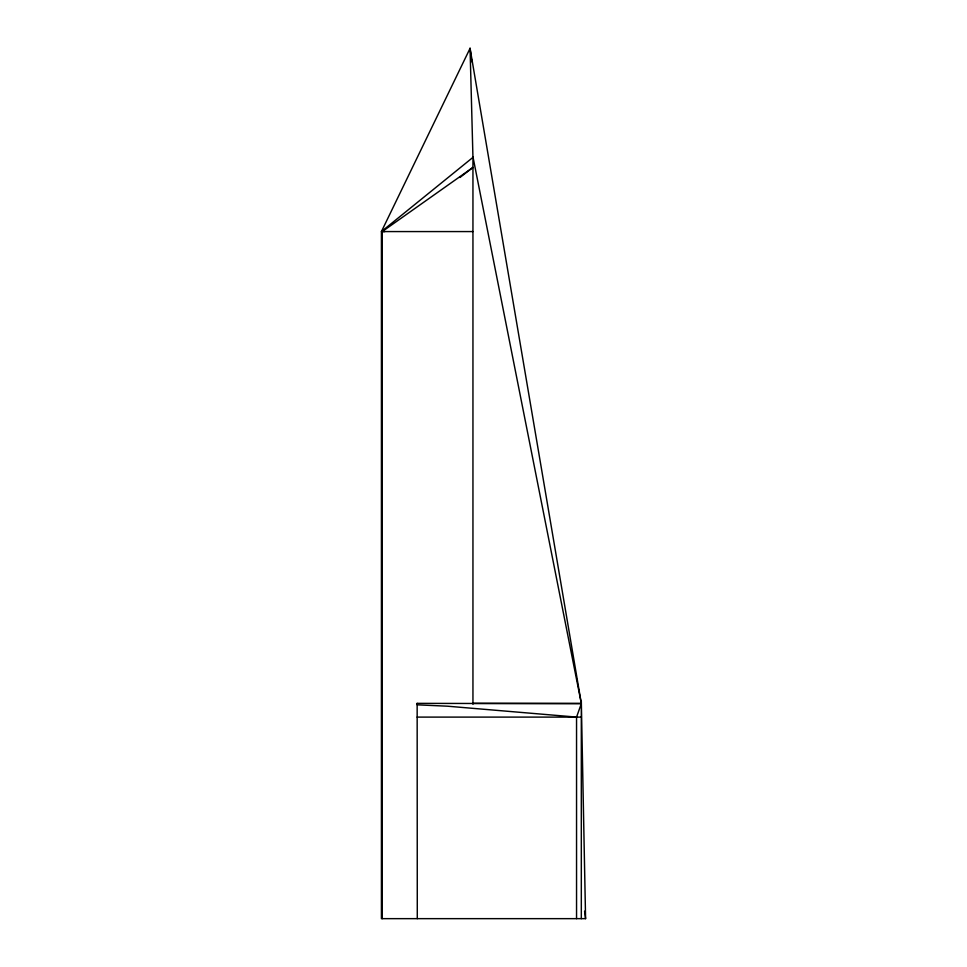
<?xml version="1.0" encoding="UTF-8"?>
<svg xmlns="http://www.w3.org/2000/svg" width="967" height="967" viewBox="0 0 967 967"><rect width="100%" height="100%" fill="white"/><g stroke="black" fill="none" stroke-linecap="round" stroke-linejoin="round"><path stroke-width="1.45" d="M576.55 918.65L576.55 717.103L581.312 703.686L417.152 703.36L417.285 918.65M472.948 703.36L581.312 703.36L470.059 48.35L381.421 231.572L381.421 918.65L585.579 918.65L581.312 700.857L581.312 918.65M459.929 177.505L472.948 167.448L382.243 231.572L382.243 918.65M382.243 231.572L384.89 231.536M472.948 231.572L381.421 231.572L472.948 157.391L470.059 48.35L471.05 55.832M417.152 717.103L581.312 717.103M576.55 717.103L447.383 706.188L417.285 704.834L417.152 703.36M581.312 703.36L472.948 156.799L472.948 704.218M471.449 58.818L471.848 61.803M584.588 911.168L585.579 918.65M470.059 48.35L470.059 51.372"/></g></svg>
